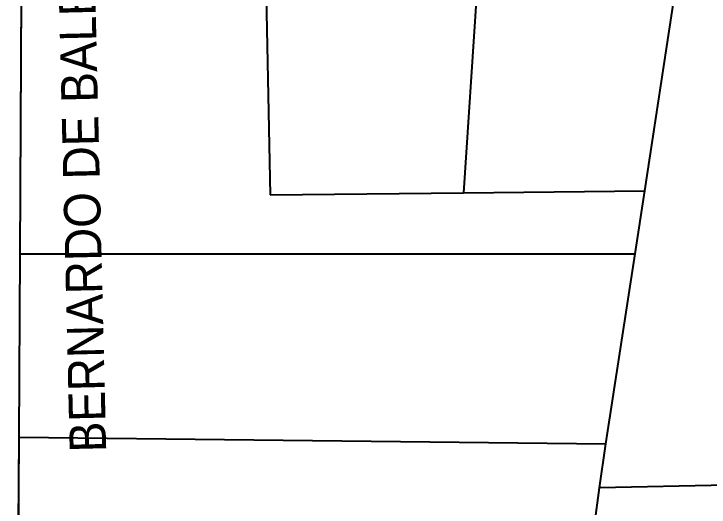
# Model space of a CAD drawing. Header units: metres. Extents: x 668617 to 675126, y 2286318 to 2293677.
# Drawn here: x 669514.79 to 669552.87, y 2287169.46 to 2287196.46 of the extents above; entities that cross this region are included whole.
import ezdxf
from ezdxf.enums import TextEntityAlignment as Align

# ---------------------------------------------------------------- set-up
doc = ezdxf.new("R2010")
doc.units = ezdxf.units.M
doc.header["$MEASUREMENT"] = 0
for name, color, linetype in [('DMTG-PB-LOTIFICACION', 253, 'Continuous'), ('DMTG-PB-MANZANAS', 251, 'Continuous'), ('DMTG-X-NOM CALLES', 250, 'Continuous')]:
    doc.layers.add(name, color=color, linetype=linetype)
doc.styles.add('CALLE', font='arial.ttf', dxfattribs={"height": 9})

msp = doc.modelspace()

# ---------------------------------------------------------------- linework, layer by layer
at = {"layer": 'DMTG-PB-LOTIFICACION'}
for p, q in [((669549.34493, 2287186.77158), (669552.78952, 2287209.2664)), ((669540.90116, 2287208.85595), (669539.41527, 2287186.66945)), ((669528.40292, 2287208.41292), (669528.82562, 2287186.56452)), ((669515.1292, 2287183.33638), (669515.25368, 2287208.20713)), ((669528.82562, 2287186.56452), (669539.41527, 2287186.66945)), ((669539.41527, 2287186.66945), (669549.34493, 2287186.77158)), ((669548.81953, 2287183.32932), (669549.34493, 2287186.77158)), ((669515.07179, 2287173.29605), (669515.1292, 2287183.33638)), ((669515.1292, 2287183.33638), (669548.81953, 2287183.32932)), ((669547.22363, 2287172.93245), (669548.81953, 2287183.32932)), ((669515.00186, 2287161.49564), (669515.07179, 2287173.29605)), ((669515.07179, 2287173.29605), (669547.22363, 2287172.93245)), ((669546.8739, 2287170.51095), (669547.22363, 2287172.93245)), ((669568.56213, 2287170.97297), (669546.8739, 2287170.51095)), ((669545.56332, 2287161.21531), (669546.8739, 2287170.51095))]:
    msp.add_line(p, q, dxfattribs=at)
at = {"layer": 'DMTG-PB-MANZANAS'}
msp.add_lwpolyline([(669601.6531, 2287210.96566), (669602.86034, 2287178.53856), (669603.54898, 2287155.29127), (669604.44668, 2287125.19481), (669558.97231, 2287123.77186), (669540.1846, 2287123.19214), (669514.78775, 2287122.39438), (669514.85773, 2287134.18479), (669514.95641, 2287150.99536), (669515.00186, 2287161.49564), (669515.07179, 2287173.29605), (669515.1292, 2287183.33638), (669515.25368, 2287208.20713), (669528.40292, 2287208.41292), (669540.90116, 2287208.85595), (669552.78952, 2287209.2664), (669567.33752, 2287209.76812), (669581.62557, 2287210.25875)], close=True, dxfattribs=at)

# ---------------------------------------------------------------- texts
at = {"layer": 'DMTG-X-NOM CALLES', "style": 'CALLE', "width": 0.9}
msp.add_text('BERNARDO DE BALBUENA', height=2, rotation=91.370139, dxfattribs=at).set_placement((669518.0701, 2287205.0036), align=Align.MIDDLE_RIGHT)

doc.saveas('drawing.dxf')
